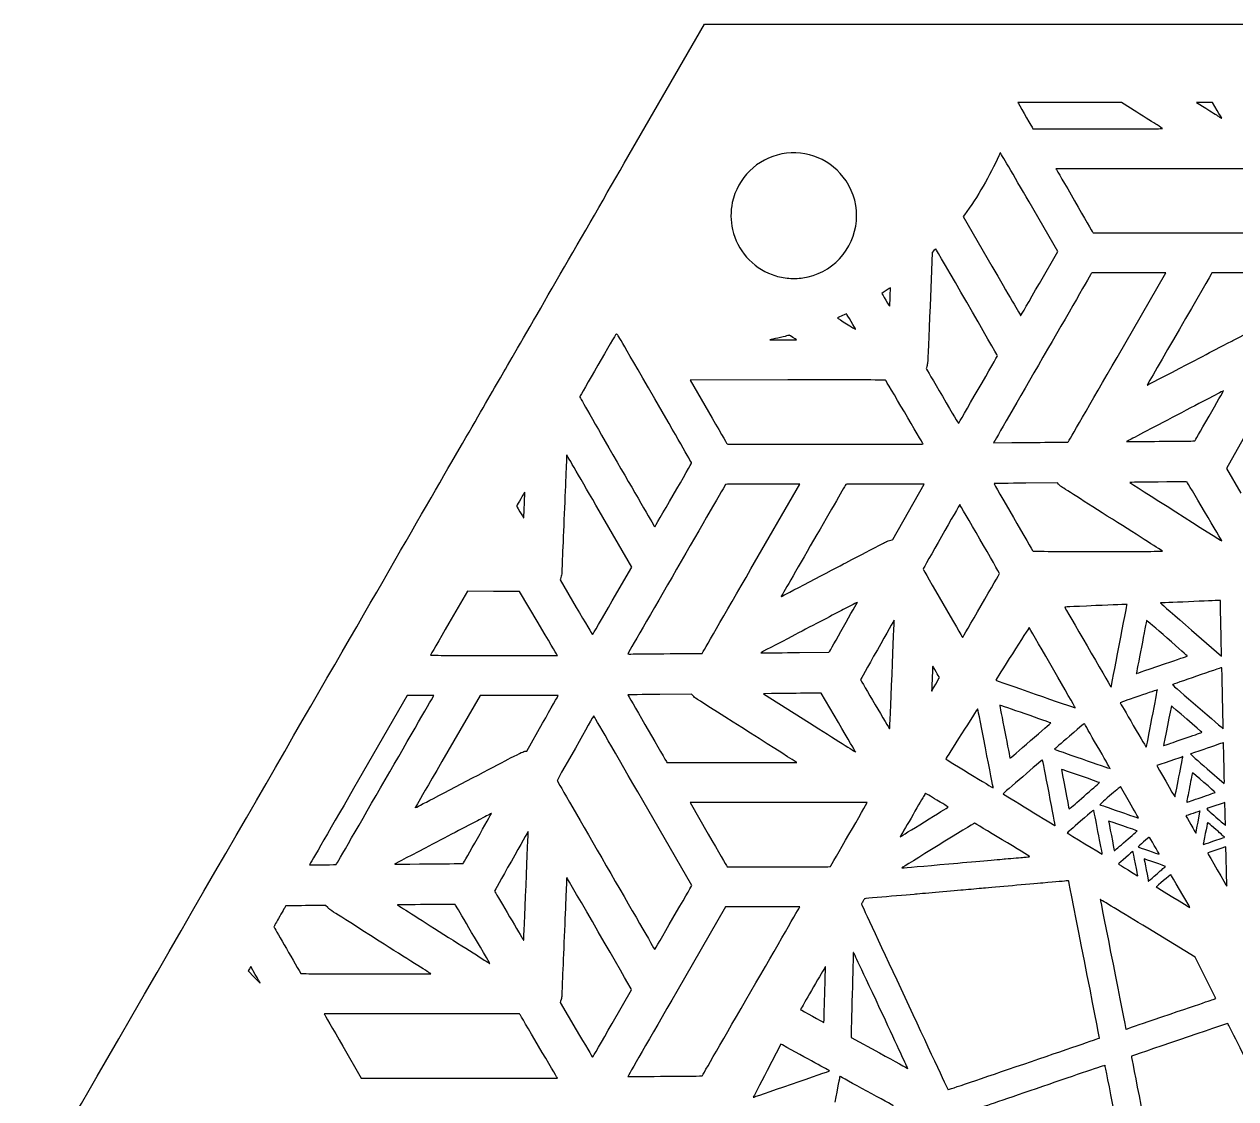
# Model space of a CAD drawing. Extents: x 18 to 192, y 74 to 223.
# Drawn here: x 18.4 to 95.5, y 155.1 to 223.5 of the extents above; entities that cross this region are included whole.
import ezdxf

# ---------------------------------------------------------------- set-up
doc = ezdxf.new("R2010")
doc.units = 0
doc.layers.add('Layer_1', color=7, linetype='CONTINUOUS')

msp = doc.modelspace()

# ---------------------------------------------------------------- linework, layer by layer
at = {"layer": 'Layer_1', "color": 7}
for points in [[(56.601667, 214.6203), (61.709904, 223.46863), (104.99546, 223.46863), (148.28103, 223.46863), (153.40475, 214.59292)], [(89.201104, 217.88027), (88.230224, 218.49644), (84.936024, 218.49644)], [(94.317824, 217.99071), (94.023534, 218.48938), (93.516414, 218.49338), (93.009284, 218.49738), (93.601474, 218.12186)], [(94.317824, 217.99129), (94.317824, 217.99071)], [(82.548374, 216.9128), (82.604574, 216.8176), (86.733494, 216.8176)], [(90.841744, 216.8367), (90.841764, 216.83632)], [(97.657934, 212.32059), (96.507874, 214.27591), (90.287254, 214.27661), (84.066634, 214.27732), (84.094734, 214.23142)], [(83.009144, 206.97241), (84.180934, 209.00204), (82.357514, 212.16077)], [(78.246094, 211.34711), (78.169894, 211.24409), (79.994054, 208.08387)], [(86.406104, 210.23092), (86.426204, 210.19912), (92.664274, 210.19912), (98.902354, 210.19912), (98.855154, 210.28222), (98.855134, 210.28218)], [(76.303664, 209.06491), (76.197254, 208.9477), (76.055704, 205.52654)], [(87.948964, 202.27617), (91.052114, 207.65095), (88.700544, 207.65495)], [(66.221314, 203.46765), (65.858544, 203.38485), (66.718614, 203.38386)], [(92.394494, 201.82413), (92.394494, 201.82364)], [(66.999764, 200.8388), (60.790134, 200.8348), (61.957124, 198.81366)], [(75.610054, 196.77438), (75.610054, 196.7748)], [(80.118414, 196.87919), (80.100714, 196.84559), (81.255804, 196.85569)], [(83.621124, 196.87659), (83.621114, 196.87616)], [(88.676234, 196.98746), (88.549234, 196.91756), (89.360624, 196.92556)], [(91.519624, 196.94266), (91.519604, 196.94256)], [(95.972384, 197.10129), (94.905434, 195.21584), (95.832774, 193.64096)], [(84.234894, 194.20948), (84.160694, 194.29178), (82.146084, 194.27398)], [(64.664394, 188.82715), (67.768154, 194.20284), (65.416894, 194.20684)], [(73.641624, 190.67363), (73.691824, 190.68163), (74.688274, 192.44186), (75.684724, 194.2021), (73.199494, 194.2061)], [(55.839147, 186.79231), (57.075867, 188.9349), (55.011377, 192.5111)], [(93.522254, 192.46171), (93.522254, 192.46187)], [(90.841804, 189.95318), (90.841764, 189.95328)], [(52.548927, 188.18248), (52.526127, 188.11688), (53.553497, 186.37193)], [(51.121087, 185.39752), (49.949767, 187.38719), (48.286957, 187.39119), (46.624147, 187.39519), (45.453407, 185.36825)], [(68.377364, 187.99618), (68.377374, 187.99645)], [(94.525274, 186.72966), (94.525274, 186.81996), (94.387694, 186.81096)], [(94.560994, 185.08645), (94.561074, 185.0869)], [(92.690854, 184.92838), (94.588794, 183.27937), (94.592794, 183.40669)], [(67.742374, 183.50006), (69.626214, 183.51476), (69.647414, 183.54496)], [(67.742414, 183.49951), (67.742374, 183.50006)], [(48.309727, 183.31694), (52.346207, 183.31694), (52.319307, 183.36199)], [(76.414994, 181.48106), (76.414844, 181.48106)], [(43.644107, 180.77482), (42.800967, 180.77454), (39.696527, 175.39684)], [(49.916507, 180.77553), (47.429427, 180.77538), (45.383317, 177.23176)], [(60.982074, 180.74464), (60.883574, 180.85008), (58.862557, 180.83288)], [(65.978024, 180.89118), (65.461704, 180.88218), (68.390614, 179.02425)], [(70.229314, 179.04283), (69.129844, 180.91028), (67.812094, 180.90528)], [(50.336767, 177.22737), (50.409367, 177.23637), (51.406477, 178.99793)], [(70.229314, 179.04295), (70.229314, 179.04283)], [(59.285767, 176.56019), (59.320767, 176.50019), (63.446924, 176.50019)], [(67.573084, 176.50619), (67.573024, 176.50592)], [(94.753354, 176.617), (94.753104, 176.617)], [(93.688094, 176.10153), (94.772154, 175.16032), (94.776154, 175.3187)], [(88.740094, 173.98455), (88.172334, 174.97575), (88.141334, 174.95115)], [(44.459797, 174.22264), (44.459787, 174.22251)], [(60.874244, 168.6353), (60.899444, 168.6831), (57.783947, 174.08012)], [(66.420974, 173.95614), (60.791024, 173.95214), (61.948944, 171.94712)], [(74.186474, 171.82924), (74.156474, 171.77984), (74.191474, 171.80244)], [(87.002844, 170.73216), (87.002524, 170.73211)], [(90.630094, 170.68255), (90.630144, 170.68271)], [(38.284967, 170.02446), (38.284967, 170.0251)], [(63.131874, 169.90454), (63.156874, 169.86694), (66.428604, 169.86694)], [(69.714374, 169.88454), (69.714394, 169.88552)], [(77.246134, 170.0586), (77.246194, 170.05907)], [(37.737077, 167.27455), (37.597017, 167.41168), (36.335417, 167.39968)], [(65.411534, 167.32431), (63.050774, 167.32031), (59.937744, 161.92986)], [(94.174084, 161.47402), (94.225084, 161.49272), (93.572784, 162.81088), (92.920484, 164.12903), (89.904704, 165.96243)], [(33.128327, 163.02152), (32.841497, 163.51992), (32.760397, 163.38172), (32.679197, 163.24353), (33.062247, 162.85244)], [(48.033177, 163.7617), (48.033227, 163.76135)], [(40.166557, 163.0667), (44.296747, 163.06699), (44.225747, 163.11249), (44.225707, 163.11261)], [(55.838167, 159.90953), (57.074437, 162.05148), (57.049737, 162.09808)], [(52.556287, 161.3289), (52.526587, 161.2355), (53.553837, 159.49036)], [(49.967847, 160.47346), (49.933747, 160.52636), (43.723547, 160.52636)], [(71.033224, 159.13583), (71.037224, 159.01512), (72.836394, 158.02888)], [(38.699037, 158.45562), (39.865867, 156.43426), (46.108137, 156.43426), (52.350397, 156.43426), (52.329897, 156.46606), (52.329927, 156.4659)], [(66.668624, 158.5391), (66.573524, 158.5909), (65.695334, 156.90928)], [(59.360357, 156.54746), (59.360357, 156.5484)]]:
    msp.add_lwpolyline(points, dxfattribs=at)
for points in [[(67.954004, 207.33423)], [(83.009154, 206.97241)], [(73.519274, 206.13434)], [(71.036924, 204.55337)], [(67.565284, 203.39506)], [(79.117114, 200.22954)], [(59.718387, 193.51154)], [(50.249007, 192.9712)], [(55.839187, 186.79227)], [(79.307084, 186.49069)], [(59.529717, 183.43056)], [(88.089544, 183.94422)], [(91.032744, 182.79787)], [(73.636574, 182.09309)], [(94.665774, 180.44496)], [(85.251554, 180.0684)], [(90.172564, 179.30483)], [(92.415634, 178.09274)], [(82.448224, 177.89513)], [(87.496294, 176.15086)], [(91.887734, 175.59347)], [(80.072394, 174.90915)], [(83.622664, 174.57508)], [(86.016244, 174.50442)], [(93.298534, 174.28296)], [(75.701044, 172.73216)], [(89.313914, 172.98278)], [(93.106384, 172.71687)], [(94.829894, 173.22888)], [(88.510824, 171.51964)], [(94.447634, 171.6282)], [(44.412527, 170.0563)], [(89.124634, 170.06549)], [(94.905884, 169.8687)], [(90.499514, 169.4267)], [(50.358047, 168.68189)], [(92.550874, 167.33852)], [(59.699067, 166.59609)], [(33.435347, 162.49139)], [(69.358474, 161.73367)], [(55.838137, 159.90955)], [(90.242574, 160.13077)], [(82.019174, 157.32539)], [(74.603184, 157.12205)], [(67.235764, 156.04023)]]:
    msp.add_lwpolyline(points, close=True, dxfattribs=at)
for points in [[(84.936024, 218.49644), (83.124214, 218.49644), (81.641824, 218.49344), (81.641824, 218.48944)], [(81.641824, 218.48944), (81.641824, 218.48344), (82.403914, 217.15755), (82.548374, 216.9128)], [(93.601474, 218.12186), (93.927174, 217.91533), (94.285734, 217.6875), (94.398264, 217.61559)], [(90.496544, 217.05977), (90.318044, 217.17216), (89.735094, 217.54138), (89.201104, 217.88027)], [(94.607494, 217.48872), (94.609494, 217.49072), (94.479684, 217.71701), (94.317824, 217.99129)], [(94.398264, 217.61559), (94.510804, 217.54369), (94.604954, 217.48658), (94.607494, 217.48872)], [(86.733494, 216.8176), (90.206884, 216.8176), (90.859124, 216.8206), (90.841744, 216.8367)], [(90.841764, 216.83632), (90.830364, 216.84682), (90.675054, 216.94739), (90.496544, 217.05977)], [(66.627604, 215.21546), (65.048904, 214.91035), (63.812124, 213.69515), (63.475434, 212.11824)], [(70.715354, 213.50113), (69.818034, 214.84927), (68.213864, 215.52203), (66.627604, 215.21546)], [(80.429834, 215.10686), (79.873694, 213.84618), (79.066614, 212.45661), (78.246094, 211.34711)], [(80.524634, 215.30992), (80.519634, 215.30492), (80.476734, 215.21322), (80.429834, 215.10686)], [(82.357514, 212.16077), (81.354634, 213.89808), (80.529844, 215.3152), (80.524634, 215.30992)], [(49.046177, 201.53242), (50.392167, 203.86419), (53.792147, 209.75373), (56.601667, 214.6203)], [(70.297464, 208.55424), (71.567564, 209.89821), (71.741664, 211.95918), (70.715354, 213.50113)], [(84.094734, 214.23142), (84.110134, 214.20622), (84.632034, 213.3029), (85.254424, 212.22411)], [(63.475434, 212.11824), (63.358294, 211.56962), (63.362424, 210.96381), (63.487034, 210.41163)], [(85.254424, 212.22411), (85.876814, 211.14532), (86.395074, 210.24837), (86.406104, 210.23092)], [(63.487034, 210.41163), (63.785804, 209.08808), (64.738774, 208.00353), (66.010674, 207.53953)], [(76.418914, 209.18175), (76.413914, 209.18189), (76.362214, 209.12935), (76.303664, 209.06491)], [(80.347854, 202.37361), (80.348444, 202.39221), (76.430504, 209.18127), (76.418914, 209.18175)], [(67.954044, 207.3342), (68.877884, 207.47646), (69.667344, 207.88748), (70.297464, 208.55424)], [(66.010674, 207.53953), (66.318914, 207.42709), (66.622034, 207.35598), (66.973284, 207.31373)], [(66.973284, 207.31373), (67.212694, 207.28493), (67.700214, 207.29513), (67.954004, 207.33423)], [(79.994054, 208.08387), (80.997344, 206.34575), (81.822524, 204.92795), (81.827784, 204.93322)], [(86.332994, 207.64085), (86.319394, 207.62585), (80.168974, 196.97523), (80.118414, 196.87919)], [(88.700544, 207.65495), (86.830614, 207.65795), (86.345694, 207.65495), (86.332994, 207.64085)], [(93.987524, 207.64846), (93.973124, 207.63326), (89.868604, 200.52174), (89.868604, 200.51201)], [(96.483174, 207.65546), (95.116104, 207.65746), (93.993064, 207.65446), (93.987524, 207.64846)], [(73.536334, 206.71002), (73.528334, 206.71802), (72.991274, 206.34501), (72.996444, 206.33489)], [(73.519234, 206.13434), (73.531334, 206.44823), (73.539034, 206.70728), (73.536334, 206.71002)], [(81.827784, 204.93322), (81.832784, 204.93822), (82.364664, 205.85611), (83.009154, 206.97241)], [(72.996444, 206.33489), (72.999444, 206.32989), (73.108394, 206.1425), (73.239444, 205.91865)], [(73.239444, 205.91865), (73.418324, 205.61312), (73.480154, 205.51815), (73.487474, 205.53765)], [(73.487474, 205.53765), (73.492474, 205.55195), (73.507174, 205.82045), (73.519274, 206.13434)], [(70.732034, 205.04862), (70.711734, 205.04862), (70.169404, 204.79096), (70.170124, 204.78165)], [(71.036924, 204.55337), (70.876504, 204.82576), (70.739304, 205.04862), (70.732034, 205.04862)], [(76.055704, 205.52654), (75.977804, 203.64491), (75.907854, 202.03855), (75.900154, 201.95684)], [(70.170124, 204.78165), (70.170964, 204.77095), (71.317634, 204.04716), (71.323854, 204.05339)], [(71.323854, 204.05339), (71.326854, 204.05639), (71.197344, 204.28099), (71.036924, 204.55337)], [(56.079547, 203.74841), (56.065147, 203.74827), (53.787827, 199.81279), (53.776057, 199.76779)], [(56.143047, 203.73431), (56.115847, 203.74231), (56.087347, 203.74851), (56.079547, 203.74841)], [(58.541937, 199.64784), (56.264377, 203.59535), (56.190927, 203.72049), (56.143047, 203.73431)], [(66.831144, 203.61478), (66.695264, 203.57938), (66.420844, 203.51317), (66.221314, 203.46765)], [(67.099084, 203.67918), (67.087584, 203.67918), (66.967024, 203.65018), (66.831144, 203.61478)], [(67.565284, 203.39509), (67.528984, 203.42829), (67.117224, 203.67918), (67.099084, 203.67918)], [(95.308434, 203.34786), (96.725784, 204.08983), (96.662054, 204.05885), (96.858194, 204.10104)], [(66.718614, 203.38386), (67.205584, 203.3833), (67.572874, 203.38786), (67.565284, 203.39506)], [(92.394494, 201.82364), (93.733284, 202.52383), (95.044554, 203.20973), (95.308434, 203.34786)], [(75.900154, 201.95684), (75.892154, 201.87434), (75.870154, 201.75827), (75.850254, 201.69579)], [(79.117074, 200.22954), (79.793754, 201.40096), (80.347594, 202.36578), (80.347854, 202.37361)], [(84.838584, 196.89416), (84.842584, 196.89816), (86.242224, 199.32004), (87.948964, 202.27617)], [(23.598757, 157.45761), (41.927637, 189.20234), (46.870457, 197.76327), (49.046177, 201.53242)], [(75.814154, 201.56325), (75.814014, 201.55225), (76.275384, 200.75954), (76.839334, 199.80171)], [(75.850254, 201.69579), (75.830454, 201.63389), (75.814254, 201.57426), (75.814154, 201.56325)], [(89.868604, 200.51201), (89.868604, 200.50201), (89.555144, 200.33916), (92.394494, 201.82413)], [(73.226064, 200.8247), (73.212764, 200.8388), (71.955844, 200.8416), (66.999764, 200.8388)], [(75.610054, 196.7748), (75.596554, 196.8104), (73.245984, 200.80362), (73.226064, 200.8247)], [(53.776057, 199.76779), (53.772057, 199.75279), (54.694157, 198.14134), (56.152257, 195.61502)], [(60.889554, 195.5563), (60.890554, 195.5669), (59.834154, 197.40811), (58.541937, 199.64784)], [(76.839334, 199.80171), (77.533154, 198.62329), (77.868264, 198.06656), (77.875744, 198.07994)], [(77.875744, 198.07994), (77.881744, 198.09084), (78.440444, 199.05812), (79.117114, 200.22954)], [(94.715794, 200.14855), (94.707794, 200.14355), (93.374524, 199.44658), (91.752454, 198.59878)], [(93.804734, 198.53001), (94.289264, 199.38658), (94.695644, 200.10306), (94.707794, 200.12215)], [(94.707794, 200.12215), (94.719994, 200.14125), (94.723494, 200.15315), (94.715794, 200.14855)], [(61.957124, 198.81366), (62.598974, 197.70203), (63.132134, 196.78288), (63.141924, 196.77108)], [(91.752454, 198.59878), (90.130384, 197.751), (88.746084, 197.0259), (88.676234, 196.98746)], [(92.895494, 196.96216), (92.914294, 196.96916), (93.219034, 197.49456), (93.804734, 198.53001)], [(63.141924, 196.77108), (63.157824, 196.75198), (63.832884, 196.74968), (69.389564, 196.74968)], [(69.389564, 196.74968), (75.316894, 196.74968), (75.618944, 196.75068), (75.610054, 196.77438)], [(81.255804, 196.85569), (81.891094, 196.86169), (82.955494, 196.87069), (83.621124, 196.87659)], [(83.621114, 196.87616), (84.286744, 196.88216), (84.834604, 196.89016), (84.838584, 196.89416)], [(89.360624, 196.92556), (89.806884, 196.92956), (90.778434, 196.93766), (91.519624, 196.94266)], [(91.519604, 196.94256), (92.260784, 196.94756), (92.879934, 196.95636), (92.895494, 196.96216)], [(52.943327, 196.0694), (52.941327, 196.0594), (52.870227, 194.3751), (52.785217, 192.32617)], [(55.011377, 192.5111), (53.875907, 194.478), (52.945287, 196.07925), (52.943327, 196.0694)], [(56.152257, 195.61502), (57.462697, 193.34451), (58.538087, 191.48667), (58.541997, 191.48649)], [(59.718387, 193.51155), (60.361494, 194.62553), (60.888514, 195.54566), (60.889554, 195.5563)], [(80.124074, 194.24868), (80.115074, 194.23968), (82.584254, 189.95957), (82.606844, 189.94468)], [(82.146084, 194.27398), (81.038044, 194.26398), (80.128134, 194.25278), (80.124074, 194.24868)], [(90.570274, 194.34596), (89.570834, 194.33796), (88.754854, 194.32636), (88.756994, 194.32016)], [(88.756994, 194.32016), (88.760994, 194.30756), (94.600344, 190.59971), (94.607514, 190.60497)], [(92.409894, 194.33796), (92.389294, 194.35876), (92.235254, 194.35946), (90.570274, 194.34596)], [(93.522254, 192.46187), (92.922804, 193.4812), (92.422244, 194.32544), (92.409894, 194.33796)], [(50.270567, 193.70498), (50.258167, 193.69198), (49.793567, 192.886), (49.775117, 192.84553)], [(50.248967, 192.9712), (50.266067, 193.38024), (50.275767, 193.71044), (50.270567, 193.70498)], [(63.049434, 194.19274), (63.035034, 194.17704), (56.834467, 183.44245), (56.822677, 183.41286)], [(58.541997, 191.48649), (58.545997, 191.48635), (59.075287, 192.39758), (59.718387, 193.51154)], [(65.416894, 194.20684), (63.547304, 194.20984), (63.062314, 194.20684), (63.049434, 194.19274)], [(70.703984, 194.1991), (70.697984, 194.1931), (69.771814, 192.59145), (68.645064, 190.63953)], [(73.199494, 194.2061), (71.832614, 194.2081), (70.709634, 194.2051), (70.703984, 194.1991)], [(84.397174, 194.05788), (84.348774, 194.09598), (84.275724, 194.16418), (84.234894, 194.20948)], [(87.653154, 191.98064), (85.910784, 193.08505), (84.445594, 194.01981), (84.397174, 194.05788)], [(49.775117, 192.84553), (49.762917, 192.81883), (49.790517, 192.76403), (49.969907, 192.45747)], [(50.194107, 192.08057), (50.212207, 192.05687), (50.208007, 191.98867), (50.249007, 192.9712)], [(77.946584, 192.91464), (77.939584, 192.92264), (75.627854, 188.85811), (75.613764, 188.81209)], [(80.474594, 188.52974), (80.473934, 188.54344), (77.966314, 192.89294), (77.946584, 192.91464)], [(49.969907, 192.45747), (50.084827, 192.26113), (50.185727, 192.09152), (50.194107, 192.08057)], [(52.785217, 192.32617), (52.700217, 190.27724), (52.626907, 188.55956), (52.622327, 188.50911)], [(90.841764, 189.95328), (90.830364, 189.96388), (89.395524, 190.87623), (87.653154, 191.98064)], [(94.607514, 190.60497), (94.609514, 190.60697), (94.121694, 191.44238), (93.522254, 192.46171)], [(68.645064, 190.63953), (67.518314, 188.68761), (66.592874, 187.08474), (66.588534, 187.0776)], [(70.705714, 189.21425), (72.822244, 190.322), (73.208264, 190.52295), (73.309214, 190.56944)], [(73.309214, 190.56944), (73.416874, 190.61904), (73.532384, 190.65524), (73.641624, 190.67363)], [(82.606844, 189.94468), (82.615844, 189.93868), (84.476554, 189.93418), (86.742524, 189.93408)], [(86.742524, 189.93408), (90.233254, 189.93394), (90.859304, 189.93708), (90.841804, 189.95318)], [(61.557654, 183.44866), (61.559654, 183.45066), (62.957334, 185.87052), (64.664394, 188.82715)], [(68.377374, 187.99645), (69.335874, 188.49766), (70.383624, 189.04568), (70.705714, 189.21425)], [(52.622327, 188.50911), (52.613327, 188.41101), (52.585927, 188.28878), (52.548927, 188.18248)], [(75.613764, 188.81209), (75.607764, 188.79179), (78.119054, 184.44437), (78.129984, 184.45644)], [(79.307084, 186.49069), (79.949604, 187.60413), (80.474984, 188.5217), (80.474594, 188.52974)], [(66.607634, 187.0746), (66.622534, 187.0806), (67.418864, 187.49497), (68.377364, 187.99618)], [(54.591667, 184.63834), (54.597667, 184.64434), (55.158987, 185.61385), (55.839187, 186.79227)], [(66.588534, 187.0776), (66.584534, 187.0706), (66.592534, 187.0686), (66.607634, 187.0746)], [(69.647414, 183.54496), (69.681814, 183.59416), (71.436174, 186.69528), (71.432224, 186.69995)], [(71.432224, 186.69995), (71.430224, 186.70195), (71.023084, 186.49201), (70.527424, 186.23262)], [(88.590344, 186.5604), (88.587344, 186.5634), (87.692244, 186.5288), (86.601244, 186.4832)], [(88.089564, 183.94417), (88.368004, 185.37997), (88.593354, 186.55728), (88.590344, 186.5604)], [(90.717024, 186.65166), (90.714024, 186.64866), (90.730024, 186.63136), (90.752324, 186.61226)], [(92.486214, 186.72936), (91.516074, 186.68916), (90.719944, 186.65416), (90.717024, 186.65166)], [(90.752324, 186.61226), (90.774624, 186.59306), (91.646984, 185.83534), (92.690854, 184.92838)], [(94.387694, 186.81096), (94.311994, 186.80596), (93.456354, 186.76956), (92.486214, 186.72936)], [(94.561074, 185.0869), (94.541374, 185.94075), (94.525174, 186.67999), (94.525274, 186.72966)], [(53.553497, 186.37193), (54.118547, 185.41221), (54.585727, 184.63209), (54.591667, 184.63834)], [(70.527424, 186.23262), (70.031774, 185.97323), (68.651524, 185.25143), (67.460184, 184.62864)], [(78.129984, 184.45644), (78.134984, 184.46144), (78.664564, 185.37726), (79.307084, 186.49069)], [(86.601244, 186.4832), (84.855874, 186.4102), (84.618284, 186.3977), (84.623294, 186.37875)], [(84.623294, 186.37875), (84.628294, 186.36175), (87.428774, 181.532), (87.545104, 181.3407)], [(45.453407, 185.36825), (44.809497, 184.25343), (44.280537, 183.33583), (44.277957, 183.32914)], [(52.319307, 183.36199), (52.304507, 183.38719), (51.765307, 184.30321), (51.121087, 185.39752)], [(73.777884, 185.55564), (73.775884, 185.56464), (73.293244, 184.72142), (72.704614, 183.68118)], [(73.636574, 182.09309), (73.715974, 183.98821), (73.779554, 185.54636), (73.777884, 185.55564)], [(82.361774, 185.09404), (82.352774, 185.0939), (80.239634, 181.76595), (80.233814, 181.74341)], [(85.251534, 180.06838), (84.885224, 180.71494), (82.367154, 185.09418), (82.361774, 185.09404)], [(89.830324, 185.53596), (89.826324, 185.52296), (89.177134, 182.17323), (89.177134, 182.16554)], [(91.137774, 184.41495), (90.420614, 185.03778), (89.832264, 185.54223), (89.830324, 185.53596)], [(94.592794, 183.40669), (94.594794, 183.47669), (94.580694, 184.23262), (94.560994, 185.08645)], [(67.460184, 184.62864), (66.268854, 184.00584), (65.289374, 183.49193), (65.283554, 183.48661)], [(92.421614, 183.27616), (92.433614, 183.28016), (91.920014, 183.73561), (91.137774, 184.41495)], [(57.161347, 183.40786), (57.350227, 183.41186), (58.415997, 183.42216), (59.529717, 183.43056)], [(59.529717, 183.43056), (60.643434, 183.43856), (61.556004, 183.44716), (61.557654, 183.44866)], [(65.283554, 183.48661), (65.277554, 183.48161), (65.404734, 183.47861), (65.565774, 183.48061)], [(65.565774, 183.48061), (65.726814, 183.48261), (66.706304, 183.49141), (67.742414, 183.49951)], [(72.704614, 183.68118), (72.042674, 182.51141), (71.636864, 181.78029), (71.640914, 181.76478)], [(87.579204, 181.3125), (87.581204, 181.3241), (87.811104, 182.50841), (88.089544, 183.94422)], [(44.277957, 183.32914), (44.274957, 183.32214), (46.053207, 183.31694), (48.309727, 183.31694)], [(56.822677, 183.41286), (56.819677, 183.40586), (56.972467, 183.40386), (57.161347, 183.40786)], [(89.177134, 182.16554), (89.177134, 182.15854), (89.394024, 182.23284), (91.032744, 182.79787)], [(91.032744, 182.79787), (91.785574, 183.05741), (92.410564, 183.27265), (92.421614, 183.27616)], [(73.484604, 178.6398), (73.488604, 178.6438), (73.557204, 180.19798), (73.636574, 182.09309)], [(76.194764, 181.99458), (76.180364, 181.64657), (76.164664, 181.28881), (76.159764, 181.19956)], [(76.226164, 182.63251), (76.223164, 182.62951), (76.209164, 182.3426), (76.194764, 181.99458)], [(76.650184, 181.90736), (76.642184, 181.93396), (76.230774, 182.63711), (76.226164, 182.63251)], [(76.414844, 181.48106), (76.546124, 181.7096), (76.652024, 181.90144), (76.650184, 181.90736)], [(94.597964, 182.5376), (94.555464, 182.5306), (91.464484, 181.4616), (91.469934, 181.45615)], [(94.624264, 182.38943), (94.624044, 182.52992), (94.622264, 182.54175), (94.597964, 182.5376)], [(94.665764, 180.44496), (94.643064, 181.43046), (94.624464, 182.30546), (94.624264, 182.38943)], [(71.640914, 181.76478), (71.651514, 181.72428), (73.476234, 178.63142), (73.484604, 178.6398)], [(76.159764, 181.19956), (76.154764, 181.10446), (76.155764, 181.04312), (76.163764, 181.05139)], [(76.163764, 181.05139), (76.170764, 181.05939), (76.283724, 181.2525), (76.414994, 181.48106)], [(80.233814, 181.74341), (80.230814, 181.73051), (85.225834, 179.99224), (85.279754, 179.9876)], [(87.545104, 181.3407), (87.564104, 181.3094), (87.576604, 181.2991), (87.579204, 181.3125)], [(90.514934, 181.12238), (90.509934, 181.12638), (89.975834, 180.94762), (89.326874, 180.72407)], [(90.172564, 179.30483), (90.365344, 180.30002), (90.519404, 181.11791), (90.514934, 181.12238)], [(91.469934, 181.45615), (91.496434, 181.42955), (94.702274, 178.64902), (94.704274, 178.65081)], [(38.284967, 170.0251), (38.304367, 170.0462), (44.487247, 180.75533), (44.487247, 180.76782)], [(44.487247, 180.76782), (44.487247, 180.77182), (44.107837, 180.77582), (43.644107, 180.77482)], [(52.403597, 180.76753), (52.403597, 180.77153), (51.284407, 180.77553), (49.916507, 180.77553)], [(51.406477, 178.99793), (51.954897, 179.96678), (52.403597, 180.76311), (52.403597, 180.76753)], [(56.837447, 180.81168), (56.834447, 180.80868), (58.900497, 177.22122), (59.285767, 176.56019)], [(58.862557, 180.83288), (57.750997, 180.82388), (56.839707, 180.81388), (56.837447, 180.81168)], [(61.183554, 180.56846), (61.126854, 180.60736), (61.036234, 180.68666), (60.982074, 180.74464)], [(67.477824, 176.57172), (66.731354, 177.04182), (61.258844, 180.51676), (61.183554, 180.56846)], [(67.812094, 180.90528), (67.087324, 180.90228), (66.261994, 180.89628), (65.978024, 180.89118)], [(89.326874, 180.72407), (88.465304, 180.4273), (88.148854, 180.3126), (88.154004, 180.29894)], [(94.704274, 178.65081), (94.706274, 178.65181), (94.688374, 179.45949), (94.665774, 180.44496)], [(79.078884, 179.92533), (79.052984, 179.89773), (77.066614, 176.76354), (77.060074, 176.73993)], [(79.580684, 177.43472), (79.210794, 179.34539), (79.091284, 179.93854), (79.078884, 179.92533)], [(80.489214, 180.14985), (80.482214, 180.14385), (81.142244, 176.76939), (81.149994, 176.77229)], [(83.734654, 179.02402), (83.732654, 179.03202), (80.495924, 180.15494), (80.489214, 180.14985)], [(85.279754, 179.9876), (85.291254, 179.98661), (85.280674, 180.017), (85.251554, 180.0684)], [(88.154004, 180.29894), (88.158004, 180.28864), (88.530964, 179.64348), (88.983074, 178.86521)], [(91.410944, 180.10044), (91.401944, 180.10044), (90.916904, 177.65297), (90.913694, 177.59123)], [(93.343794, 178.42431), (93.338794, 178.43991), (91.423944, 180.1006), (91.410944, 180.10044)], [(54.661397, 179.47737), (54.657397, 179.47737), (54.131097, 178.55324), (53.491577, 177.42351)], [(57.783947, 174.08012), (56.070427, 177.04849), (54.665277, 179.47725), (54.661397, 179.47737)], [(68.390614, 179.02425), (70.001514, 178.00239), (71.321604, 177.1684), (71.324154, 177.17093)], [(71.324154, 177.17093), (71.326154, 177.17393), (70.834024, 178.01586), (70.229314, 179.04295)], [(82.448224, 177.89513), (83.157214, 178.51081), (83.736114, 179.01881), (83.734654, 179.02402)], [(85.879734, 178.97448), (85.867134, 178.99738), (85.751974, 178.90198), (84.921304, 178.18064)], [(86.686824, 177.56553), (86.250804, 178.32611), (85.887614, 178.96014), (85.879734, 178.97448)], [(88.983074, 178.86521), (89.517654, 177.94496), (89.808054, 177.45808), (89.813574, 177.4728)], [(89.813574, 177.4728), (89.818574, 177.4852), (89.979794, 178.30966), (90.172564, 179.30483)], [(84.921304, 178.18064), (84.402044, 177.72969), (83.975684, 177.35602), (83.973834, 177.35025)], [(91.198554, 177.67283), (91.355714, 177.72713), (91.903404, 177.91607), (92.415634, 178.09274)], [(92.415634, 178.09278), (92.927874, 178.26945), (93.345544, 178.41865), (93.343794, 178.42431)], [(53.491577, 177.42351), (52.344757, 175.3976), (52.329087, 175.36887), (52.348577, 175.32887)], [(80.072344, 174.90913), (80.069344, 174.91913), (79.847724, 176.05535), (79.580684, 177.43472)], [(81.149994, 176.77229), (81.154994, 176.77429), (81.739224, 177.27946), (82.448224, 177.89513)], [(83.973834, 177.35025), (83.971834, 177.34325), (87.461514, 176.12828), (87.508994, 176.11986)], [(87.496314, 176.15089), (87.487314, 176.16829), (87.122854, 176.80494), (86.686824, 177.56553)], [(90.913694, 177.59123), (90.913144, 177.58073), (91.023154, 177.61223), (91.198554, 177.67283)], [(93.677384, 177.41262), (93.107584, 177.216), (92.632974, 177.05234), (92.622704, 177.04894)], [(94.720004, 177.76351), (94.716004, 177.76751), (94.247184, 177.60925), (93.677384, 177.41262)], [(94.753104, 176.617), (94.738604, 177.24395), (94.723704, 177.75988), (94.720004, 177.76351)], [(45.383317, 177.23176), (43.222767, 173.48994), (43.298437, 173.62145), (43.305767, 173.62145)], [(44.459787, 174.22251), (46.222197, 175.1444), (48.639167, 176.40845), (49.376687, 176.79398)], [(49.376687, 176.79398), (50.030577, 177.13578), (50.193947, 177.20954), (50.336767, 177.22737)], [(63.446924, 176.50019), (65.716314, 176.50019), (67.573084, 176.50319), (67.573084, 176.50619)], [(67.573024, 176.50592), (67.573024, 176.50892), (67.530124, 176.53872), (67.477824, 176.57172)], [(77.060074, 176.73993), (77.056074, 176.72463), (77.472884, 176.46386), (78.554244, 175.80583)], [(83.208684, 176.67336), (83.199684, 176.68336), (80.699654, 174.52919), (80.697534, 174.51035)], [(83.622664, 174.57508), (83.400454, 175.72304), (83.214164, 176.66728), (83.208684, 176.67336)], [(92.134094, 176.87689), (92.132094, 176.87989), (90.485974, 176.31464), (90.477174, 176.3078)], [(91.887734, 175.59347), (92.024244, 176.29774), (92.135104, 176.87528), (92.134094, 176.87689)], [(92.622704, 177.04894), (92.612404, 177.04594), (93.087684, 176.62282), (93.688094, 176.10153)], [(94.776154, 175.3187), (94.778154, 175.4058), (94.768154, 175.99005), (94.753354, 176.617)], [(78.554244, 175.80583), (79.379274, 175.30377), (80.059744, 174.89266), (80.066394, 174.89225)], [(84.410444, 176.06965), (84.406444, 176.06565), (84.883484, 173.58625), (84.894974, 173.55309)], [(86.832424, 175.22294), (86.836424, 175.23514), (84.421504, 176.0795), (84.410444, 176.06965)], [(87.508994, 176.11986), (87.510994, 176.11943), (87.505994, 176.13346), (87.496294, 176.15086)], [(90.477174, 176.3078), (90.470174, 176.3028), (91.622684, 174.31412), (91.632474, 174.31346)], [(92.746584, 175.85424), (92.741584, 175.84824), (92.659384, 175.43744), (92.563624, 174.94073)], [(94.193154, 174.60394), (94.192364, 174.62414), (92.756084, 175.86551), (92.746584, 175.85424)], [(39.696527, 175.39684), (37.989087, 172.43911), (36.589637, 170.01259), (36.586657, 170.00456)], [(52.348577, 175.32887), (52.385677, 175.25267), (58.534877, 164.60542), (58.541957, 164.60507)], [(86.016244, 174.50442), (86.462514, 174.89186), (86.829794, 175.21518), (86.832424, 175.22294)], [(88.141334, 174.95115), (88.124234, 174.93765), (87.825914, 174.6795), (87.478324, 174.37751)], [(91.632474, 174.31346), (91.636474, 174.31318), (91.751214, 174.88919), (91.887734, 175.59347)], [(43.305767, 173.62145), (43.308767, 173.62145), (43.827687, 173.89198), (44.459797, 174.22264)], [(75.636134, 174.34102), (75.435964, 173.99161), (74.216894, 171.87936), (74.186474, 171.82924)], [(75.757234, 174.54374), (75.750234, 174.53674), (75.696134, 174.44584), (75.636134, 174.34102)], [(76.496014, 174.1139), (76.090804, 174.36035), (75.763904, 174.55054), (75.757234, 174.54374)], [(80.066394, 174.89225), (80.073394, 174.89183), (80.075394, 174.89925), (80.072394, 174.90915)], [(80.697534, 174.51035), (80.696694, 174.50335), (84.016974, 172.48114), (84.023104, 172.48539)], [(84.023104, 172.48539), (84.025104, 172.48639), (83.844884, 173.42711), (83.622664, 174.57508)], [(85.053184, 173.66714), (85.136584, 173.74024), (85.569984, 174.117), (86.016244, 174.50442)], [(87.478324, 174.37751), (87.050364, 174.0057), (86.852434, 173.82516), (86.865224, 173.81826)], [(92.563624, 174.94073), (92.467824, 174.44402), (92.386644, 174.02332), (92.383244, 174.00587)], [(92.390244, 173.97417), (92.397244, 173.97417), (92.806244, 174.11312), (93.298534, 174.28296)], [(93.298574, 174.28291), (93.790864, 174.45274), (94.193424, 174.59721), (94.193154, 174.60394)], [(72.056924, 173.95414), (72.053924, 173.95714), (69.517444, 173.95814), (66.420974, 173.95614)], [(69.714394, 169.88552), (69.745894, 169.92512), (72.062464, 173.94859), (72.056924, 173.95414)], [(75.701024, 172.73219), (76.512064, 173.23111), (77.186254, 173.64664), (77.199224, 173.65558)], [(77.199224, 173.65558), (77.219124, 173.66928), (77.108224, 173.74158), (76.496014, 174.1139)], [(84.894974, 173.55309), (84.898974, 173.54089), (84.955274, 173.58129), (85.053184, 173.66714)], [(86.470714, 173.46231), (86.461714, 173.49061), (86.377614, 173.42171), (85.619174, 172.76381)], [(86.735514, 172.11147), (86.595354, 172.83713), (86.476194, 173.44501), (86.470714, 173.46231)], [(86.865224, 173.81826), (86.875624, 173.81226), (87.201614, 173.69862), (87.589674, 173.56485)], [(87.589674, 173.56485), (88.449394, 173.26848), (88.984744, 173.08349), (89.163054, 173.02118)], [(89.313874, 172.98279), (89.310874, 172.98879), (89.052354, 173.43941), (88.740094, 173.98455)], [(93.236534, 173.419), (93.231534, 173.424), (92.336884, 173.11844), (92.331184, 173.11)], [(92.383244, 174.00587), (92.380244, 173.98837), (92.383014, 173.97417), (92.390244, 173.97417)], [(93.106384, 172.71687), (93.180884, 173.10014), (93.239434, 173.41609), (93.236534, 173.419)], [(93.653824, 173.56627), (93.642524, 173.56027), (93.855964, 173.36577), (94.239434, 173.03286)], [(94.804394, 173.95369), (94.796394, 173.96169), (93.706004, 173.59465), (93.653824, 173.56627)], [(94.829894, 173.22888), (94.820894, 173.62225), (94.809694, 173.94842), (94.804394, 173.95369)], [(47.457637, 172.90213), (47.077347, 172.70284), (45.705747, 171.98538), (44.409637, 171.30778)], [(46.355147, 170.08), (46.368347, 170.0932), (48.157147, 173.25812), (48.153187, 173.26125)], [(48.153187, 173.26125), (48.151187, 173.26325), (47.837937, 173.10143), (47.457637, 172.90213)], [(74.191474, 171.80244), (74.210674, 171.81494), (74.890004, 172.23325), (75.701044, 172.73216)], [(78.880364, 172.64168), (78.852564, 172.63098), (74.288764, 169.82643), (74.268744, 169.80771)], [(82.392394, 170.51585), (82.409594, 170.53045), (78.905634, 172.65138), (78.880364, 172.64168)], [(85.619174, 172.76381), (85.156304, 172.36234), (84.782544, 172.02853), (84.788594, 172.02201)], [(87.416094, 172.78223), (87.411094, 172.77723), (87.760124, 170.95352), (87.773184, 170.91554)], [(89.230314, 172.15186), (89.234314, 172.16286), (87.425244, 172.79139), (87.416094, 172.78223)], [(89.163054, 173.02118), (89.308034, 172.97048), (89.323084, 172.96668), (89.313914, 172.98278)], [(92.331184, 173.11), (92.328184, 173.105), (92.964034, 172.01311), (92.967944, 172.017)], [(92.967944, 172.017), (92.969944, 172.019), (93.031944, 172.33361), (93.106384, 172.71687)], [(93.703894, 172.67245), (93.690394, 172.62955), (93.438694, 171.32856), (93.438694, 171.30169)], [(94.261934, 172.22836), (93.763924, 172.66083), (93.712994, 172.70136), (93.703894, 172.67245)], [(94.239434, 173.03286), (94.571264, 172.74478), (94.843444, 172.5101), (94.844294, 172.51136)], [(94.844294, 172.51136), (94.845144, 172.51236), (94.838294, 172.83549), (94.829894, 173.22888)], [(50.495547, 172.10706), (50.493547, 172.11706), (50.009947, 171.27404), (49.421357, 170.23386)], [(50.358027, 168.68189), (50.435927, 170.55581), (50.497757, 172.09714), (50.495547, 172.10706)], [(61.948944, 171.94712), (62.585794, 170.84437), (63.118114, 169.92521), (63.131874, 169.90454)], [(84.788594, 172.02201), (84.802694, 172.00681), (86.994014, 170.67314), (87.005844, 170.67256)], [(87.002524, 170.73211), (86.995524, 170.76511), (86.875664, 171.38581), (86.735514, 172.11147)], [(88.510834, 171.5196), (88.904464, 171.86154), (89.228234, 172.14606), (89.230314, 172.15186)], [(94.791084, 171.74626), (94.801784, 171.74926), (94.571544, 171.9595), (94.261934, 172.22836)], [(44.409637, 171.30778), (43.113537, 170.63016), (42.037207, 170.06732), (42.017807, 170.05701)], [(87.787184, 170.89794), (87.791184, 170.89794), (88.117194, 171.17771), (88.510824, 171.51964)], [(90.003404, 171.76314), (89.986904, 171.75814), (89.290014, 171.14963), (89.290254, 171.13998)], [(89.290254, 171.13998), (89.290434, 171.13198), (90.585304, 170.67822), (90.619994, 170.67355)], [(90.630144, 170.68271), (90.629314, 170.70291), (90.012794, 171.76572), (90.003404, 171.76314)], [(93.438694, 171.30169), (93.438694, 171.28549), (93.519194, 171.30869), (93.780884, 171.39839)], [(93.780884, 171.39839), (93.969094, 171.46329), (94.269134, 171.56666), (94.447634, 171.6282)], [(94.874544, 171.11836), (94.871544, 171.14646), (94.836044, 171.13616), (94.292394, 170.94766)], [(94.447634, 171.62821), (94.626144, 171.68971), (94.780694, 171.74286), (94.791084, 171.74626)], [(94.905944, 169.8687), (94.890644, 170.5396), (94.876544, 171.10194), (94.874544, 171.11836)], [(77.246194, 170.05907), (78.798414, 170.19504), (80.427194, 170.33781), (80.865694, 170.3763)], [(80.865694, 170.3763), (81.304194, 170.4148), (81.824894, 170.4601), (82.022804, 170.47695)], [(82.022804, 170.47695), (82.220714, 170.49385), (82.387024, 170.51125), (82.392394, 170.51585)], [(87.005844, 170.67256), (87.010844, 170.67228), (87.008844, 170.69916), (87.002844, 170.73216)], [(87.773184, 170.91554), (87.776184, 170.90554), (87.783184, 170.89794), (87.787184, 170.89794)], [(88.965174, 170.84645), (88.955174, 170.85695), (88.046604, 170.08093), (88.037614, 170.05452)], [(89.124634, 170.06549), (89.042934, 170.48847), (88.971134, 170.83991), (88.965174, 170.84645)], [(89.673644, 170.36877), (89.671644, 170.36677), (89.729944, 170.05128), (89.804184, 169.66825)], [(91.031034, 169.89335), (91.037034, 169.90335), (89.683034, 170.37743), (89.673644, 170.36877)], [(90.619994, 170.67355), (90.625994, 170.67271), (90.630394, 170.67655), (90.630094, 170.68255)], [(94.292394, 170.94766), (93.907444, 170.81421), (93.715204, 170.74112), (93.717904, 170.72921)], [(93.717904, 170.72921), (93.722904, 170.70581), (94.924444, 168.63962), (94.929684, 168.64487)], [(36.586657, 170.00456), (36.582657, 169.99456), (36.846517, 169.99246), (37.424347, 169.99756)], [(37.424347, 169.99756), (38.106637, 170.00356), (38.270797, 170.00906), (38.284967, 170.02446)], [(42.017807, 170.05701), (41.974107, 170.03381), (41.879017, 170.03381), (44.412527, 170.0563)], [(44.412527, 170.0563), (45.477387, 170.0653), (46.351567, 170.0764), (46.355147, 170.08)], [(49.421357, 170.23386), (48.762017, 169.06867), (48.354377, 168.33428), (48.359517, 168.32089)], [(66.428604, 169.86694), (69.029084, 169.86694), (69.703214, 169.87094), (69.714374, 169.88454)], [(74.268744, 169.80771), (74.259744, 169.79971), (74.286544, 169.79771), (74.339244, 169.80271)], [(74.339244, 169.80271), (74.385844, 169.80771), (75.693914, 169.92261), (77.246134, 170.0586)], [(88.037614, 170.05452), (88.034614, 170.04552), (89.264094, 169.28828), (89.271054, 169.29447)], [(89.271054, 169.29447), (89.272054, 169.29547), (89.206354, 169.64251), (89.124634, 170.06549)], [(89.804184, 169.66825), (89.878384, 169.28523), (89.939144, 168.9667), (89.939144, 168.96042)], [(90.499514, 169.4267), (90.788324, 169.67765), (91.027504, 169.88763), (91.031034, 169.89335)], [(94.929684, 168.64487), (94.931684, 168.64687), (94.921684, 169.19781), (94.905884, 169.8687)], [(52.943327, 169.18779), (52.941327, 169.17769), (52.870227, 167.49295), (52.785207, 165.44401)], [(57.049737, 162.09808), (56.931937, 162.32019), (52.946037, 169.20183), (52.943327, 169.18779)], [(83.236354, 168.83819), (82.883224, 168.80719), (82.013274, 168.73089), (81.303134, 168.66855)], [(84.777234, 168.97414), (84.659514, 168.96334), (84.074094, 168.91164), (83.236354, 168.83819)], [(84.879684, 168.94914), (84.871684, 168.98164), (84.868384, 168.98254), (84.777234, 168.97414)], [(86.837564, 158.97296), (86.844564, 158.97896), (84.929934, 168.73628), (84.879684, 168.94914)], [(89.939144, 168.96042), (89.939134, 168.94062), (89.962744, 168.96042), (90.499514, 169.4267)], [(91.366054, 169.38106), (91.349054, 169.38106), (90.447104, 168.60108), (90.447204, 168.58648)], [(92.550884, 167.33848), (92.446264, 167.53905), (91.377784, 169.38106), (91.366054, 169.38106)], [(48.359517, 168.32089), (48.366517, 168.30129), (49.893917, 165.70302), (50.116417, 165.33121)], [(50.212917, 165.22538), (50.214917, 165.25258), (50.280217, 166.80797), (50.358047, 168.68189)], [(59.699027, 166.5961), (60.331554, 167.69136), (60.860404, 168.609), (60.874244, 168.6353)], [(75.037804, 168.11796), (74.452204, 168.06586), (73.442524, 167.97775), (72.688304, 167.91293)], [(76.406584, 168.23839), (75.828374, 168.18769), (75.212424, 168.1335), (75.037804, 168.11796)], [(78.170474, 168.39334), (77.778534, 168.35884), (76.984784, 168.28909), (76.406584, 168.23839)], [(79.447524, 168.50566), (79.137084, 168.47846), (78.562404, 168.42786), (78.170474, 168.39334)], [(81.303134, 168.66855), (80.592994, 168.60625), (79.757974, 168.53291), (79.447524, 168.50566)], [(90.447204, 168.58648), (90.447204, 168.57848), (92.561534, 167.28581), (92.574674, 167.28562)], [(35.069807, 167.38248), (35.067807, 167.37948), (34.896057, 167.08283), (34.688587, 166.72299)], [(36.335417, 167.39968), (35.641527, 167.39268), (35.072007, 167.38538), (35.069807, 167.38248)], [(41.015907, 165.14777), (37.883057, 167.13369), (37.876887, 167.13769), (37.737077, 167.27455)], [(42.187137, 167.44439), (42.183137, 167.44039), (42.186437, 167.43439), (42.194137, 167.43179)], [(44.014527, 167.46609), (43.013347, 167.45809), (42.191017, 167.44829), (42.187137, 167.44439)], [(42.194137, 167.43179), (42.202137, 167.42879), (43.522697, 166.59179), (45.129247, 165.57183)], [(45.850197, 167.46409), (45.838697, 167.47629), (45.383627, 167.47669), (44.014527, 167.46609)], [(48.033227, 163.76135), (47.005357, 165.51212), (45.861707, 167.45193), (45.850197, 167.46409)], [(64.659234, 161.93741), (66.364224, 164.89051), (67.762154, 167.31147), (67.765754, 167.31731)], [(67.765754, 167.31731), (67.769754, 167.32331), (66.709954, 167.32631), (65.411534, 167.32431)], [(71.786424, 167.67105), (71.734724, 167.58015), (71.694224, 167.49782), (71.696524, 167.48798)], [(71.696524, 167.48798), (71.705524, 167.44808), (77.190554, 155.68658), (77.200234, 155.68641)], [(71.910404, 167.84243), (71.889404, 167.83843), (71.852004, 167.78643), (71.786424, 167.67105)], [(72.688304, 167.91293), (72.276964, 167.87753), (71.926914, 167.84583), (71.910404, 167.84243)], [(86.885194, 167.79104), (86.882194, 167.78704), (88.506454, 159.5567), (88.512714, 159.5427)], [(89.904704, 165.96243), (88.246024, 166.97079), (86.887244, 167.79367), (86.885194, 167.79104)], [(92.574674, 167.28562), (92.576674, 167.28562), (92.565674, 167.30942), (92.550874, 167.33852)], [(34.688587, 166.72299), (34.480467, 166.36201), (34.314817, 166.05975), (34.319047, 166.04872)], [(58.541957, 164.60507), (58.545957, 164.60493), (59.066537, 165.50084), (59.699067, 166.59609)], [(34.319047, 166.04872), (34.324047, 166.03442), (35.491057, 164.00852), (36.030237, 163.0769)], [(44.225707, 163.11261), (44.186607, 163.13761), (42.742227, 164.05345), (41.015907, 165.14777)], [(45.129247, 165.57183), (46.735797, 164.55188), (48.052467, 163.71703), (48.055177, 163.7166)], [(50.116417, 165.33121), (50.205917, 165.18168), (50.209417, 165.17779), (50.212917, 165.22538)], [(52.785207, 165.44401), (52.700207, 163.39508), (52.626937, 161.6774), (52.622387, 161.62696)], [(71.174914, 164.42319), (71.164714, 164.2725), (71.029774, 159.23789), (71.033224, 159.13583)], [(72.871744, 160.83907), (71.454294, 163.88247), (71.177844, 164.46639), (71.174914, 164.42319)], [(48.055177, 163.7166), (48.058177, 163.71618), (48.048177, 163.7365), (48.033177, 163.7617)], [(69.404174, 163.51717), (69.402174, 163.52867), (69.118084, 163.0493), (68.773344, 162.45188)], [(69.358474, 161.73367), (69.385874, 162.70309), (69.406374, 163.50566), (69.404174, 163.51717)], [(33.062247, 162.85244), (33.272927, 162.63734), (33.447617, 162.46097), (33.450447, 162.46049)], [(33.435377, 162.49135), (33.424277, 162.50875), (33.286087, 162.74738), (33.128327, 163.02152)], [(36.030237, 163.0769), (36.033237, 163.0709), (37.894947, 163.0665), (40.166557, 163.0667)], [(33.450447, 162.46049), (33.453447, 162.46007), (33.446447, 162.47389), (33.435347, 162.49139)], [(59.937744, 161.92986), (58.225577, 158.96512), (56.826917, 156.53526), (56.829607, 156.53016)], [(61.556944, 156.5661), (61.557944, 156.5671), (62.954254, 158.98431), (64.659234, 161.93741)], [(68.773344, 162.45188), (68.428594, 161.85447), (68.071114, 161.23618), (67.978924, 161.0779)], [(52.622387, 161.62696), (52.613387, 161.52565), (52.600487, 161.46811), (52.556287, 161.3289)], [(67.978924, 161.0779), (67.886724, 160.91963), (67.816434, 160.78522), (67.822694, 160.77923)], [(69.305174, 159.9679), (69.307174, 159.9699), (69.331074, 160.76423), (69.358474, 161.73367)], [(90.242524, 160.13077), (93.417554, 161.21435), (94.124454, 161.45586), (94.174084, 161.47402)], [(43.723547, 160.52636), (37.814897, 160.52636), (37.513807, 160.52536), (37.522777, 160.50166)], [(37.522777, 160.50166), (37.527777, 160.48806), (38.057277, 159.56737), (38.699037, 158.45562)], [(51.155707, 158.4591), (50.521147, 159.53789), (49.986607, 160.44435), (49.967847, 160.47346)], [(67.822694, 160.77923), (67.838294, 160.76433), (69.300744, 159.96395), (69.305174, 159.9679)], [(74.603284, 157.1221), (74.582284, 157.1668), (73.803084, 158.83941), (72.871744, 160.83907)], [(54.591477, 157.75642), (54.597477, 157.76242), (55.158187, 158.73148), (55.838137, 159.90955)], [(88.512714, 159.5427), (88.513374, 159.5417), (88.556814, 159.5548), (88.609214, 159.5729)], [(88.609214, 159.5729), (88.661614, 159.591), (89.396614, 159.84206), (90.242574, 160.13077)], [(94.988624, 159.90858), (94.945824, 159.89958), (88.872874, 157.82695), (88.862924, 157.81792)], [(96.965584, 155.96142), (95.680474, 158.55458), (95.001014, 159.91118), (94.988624, 159.90858)], [(53.553837, 159.49036), (54.118827, 158.53054), (54.585767, 157.75026), (54.591477, 157.75642)], [(82.019144, 157.32543), (84.663814, 158.22696), (86.832104, 158.96836), (86.837564, 158.97296)], [(52.329927, 156.4659), (52.318627, 156.4834), (51.790277, 157.3803), (51.155707, 158.4591)], [(69.664624, 156.88371), (69.672624, 156.89071), (68.179244, 157.71622), (66.668624, 158.5391)], [(72.836394, 158.02888), (73.825934, 157.48645), (74.636874, 157.04225), (74.638484, 157.04175)], [(18.433957, 148.49705), (18.433677, 148.50505), (20.757837, 152.53729), (23.598757, 157.45761)], [(77.200234, 155.68641), (77.206234, 155.68641), (79.374504, 156.42384), (82.019174, 157.32539)], [(87.185914, 157.24442), (87.182914, 157.24742), (85.391414, 156.6393), (83.204854, 155.89335)], [(88.353254, 151.32989), (88.358254, 151.33489), (87.193174, 157.23758), (87.185914, 157.24442)], [(88.862924, 157.81792), (88.854924, 157.81092), (90.055594, 151.66946), (90.103834, 151.47056)], [(56.829607, 156.53016), (56.832607, 156.52516), (56.909107, 156.52316), (57.000287, 156.52616)], [(57.000287, 156.52616), (57.091487, 156.52916), (58.153507, 156.53886), (59.360357, 156.54746)], [(59.360357, 156.5484), (60.567214, 156.5574), (61.555674, 156.565), (61.556944, 156.5661)], [(65.695334, 156.90928), (65.212324, 155.9844), (64.814534, 155.22292), (64.811344, 155.21709)], [(67.235814, 156.04023), (68.566044, 156.49878), (69.659014, 156.87834), (69.664624, 156.88371)], [(70.310574, 156.5207), (70.310574, 156.5127), (70.170874, 155.78558), (70.000134, 154.90521)], [(70.335274, 156.5267), (70.321574, 156.5317), (70.310574, 156.5297), (70.310574, 156.5207)], [(73.728544, 154.67169), (73.713844, 154.68479), (70.364584, 156.5157), (70.335274, 156.5267)], [(74.638484, 157.04175), (74.640484, 157.04133), (74.624184, 157.07745), (74.603184, 157.12205)], [(64.811354, 155.20649), (64.814354, 155.20649), (65.905534, 155.58167), (67.235764, 156.04023)], [(83.204854, 155.89335), (81.018304, 155.14743), (79.233954, 154.53273), (79.239634, 154.5274)], [(64.811344, 155.21709), (64.808344, 155.21109), (64.808344, 155.20649), (64.811354, 155.20649)]]:
    msp.add_open_spline(points, degree=3, dxfattribs=at)

doc.saveas('drawing.dxf')
